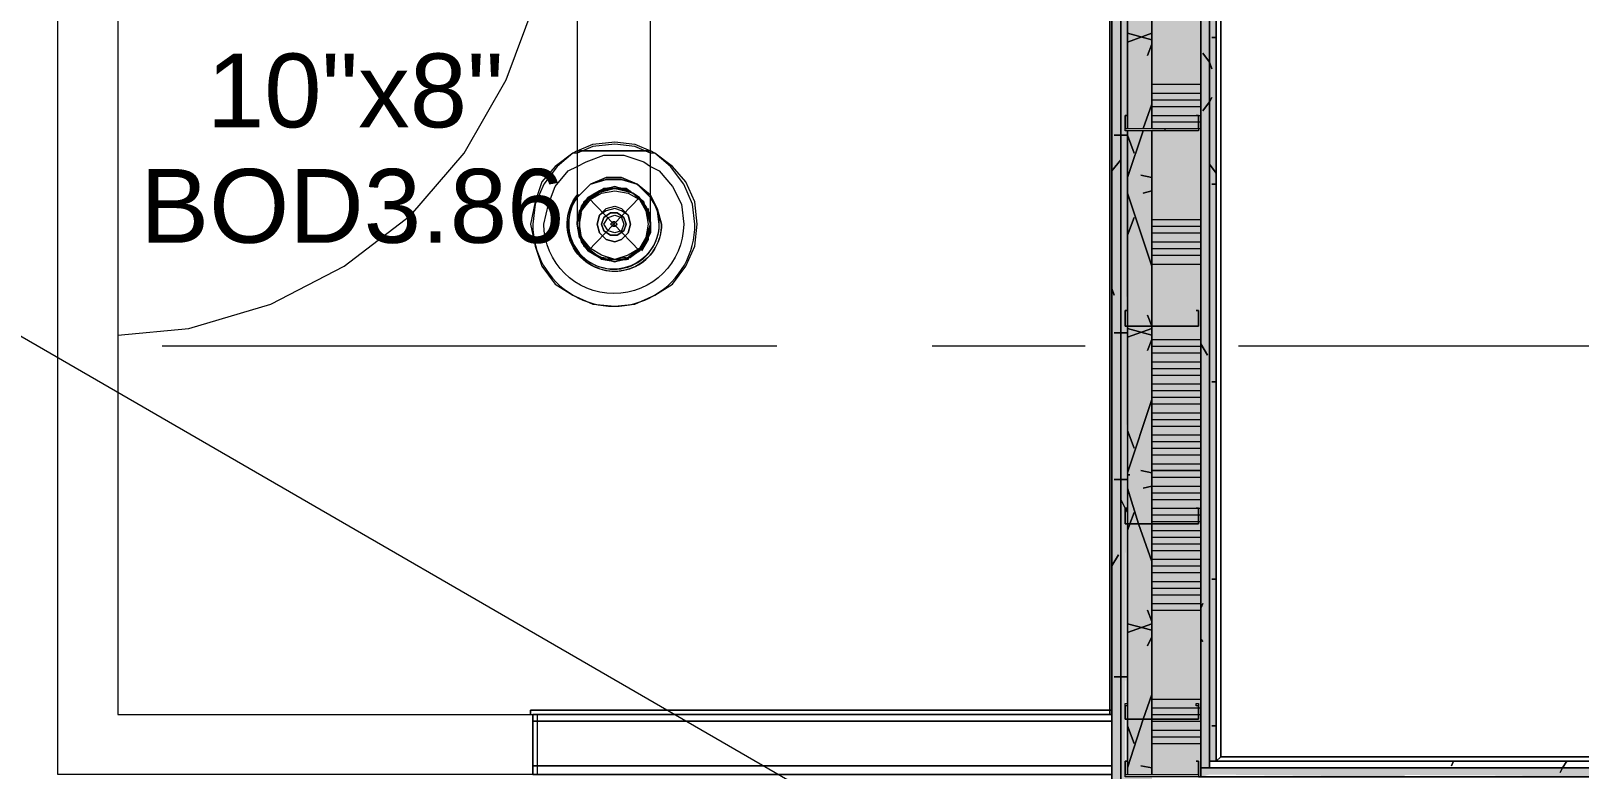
# Model space of a CAD drawing. Header units: metres. Extents: x 39 to 278, y -7 to 151.
# Drawn here: x 49.165 to 52.363, y 42.842 to 44.366 of the extents above; entities that cross this region are included whole.
import ezdxf

# ---------------------------------------------------------------- set-up
doc = ezdxf.new("R2010")
doc.units = ezdxf.units.M
doc.layers.add('HVAC - Ductos', color=5, linetype='Continuous', lineweight=50)
doc.layers.add('PDF_Geometry', color=7, linetype='Continuous', true_color=0xaaaaaa)
doc.layers.add('PDF_Solid Fills', color=7, linetype='Continuous', true_color=0xffffff)
doc.layers.add('PDF_Text', color=7, linetype='Continuous')
doc.styles.add('PDF Helvetica', font='')
doc.styles.get('PDF Helvetica').set_extended_font_data('Helvetica')

msp = doc.modelspace()

# ---------------------------------------------------------------- hatches: boundary and pattern name
at = {"layer": 'PDF_Solid Fills', "lineweight": 0, "transparency": 33554559}
h = msp.add_hatch(color=256, dxfattribs=at)
h.paths.add_polyline_path([(51.3983, 44.9297), (51.4166, 44.9297), (51.4166, 46.7951), (51.3983, 46.7951)])
h.paths.add_polyline_path([(51.4166, 44.5997), (51.3983, 44.5997), (51.3983, 42.6609), (51.4166, 42.6609)])
h = msp.add_hatch(color=256, dxfattribs=at)
h.paths.add_polyline_path([(51.3983, 44.9297), (51.4166, 44.9297), (51.4166, 46.7951), (51.3983, 46.7951)])
h.paths.add_polyline_path([(51.4166, 44.5997), (51.3983, 44.5997), (51.3983, 42.6609), (51.4166, 42.6609)])
h = msp.add_hatch(color=256, dxfattribs=at)
h.paths.add_polyline_path([(51.4167, 44.9297), (51.4304, 44.9297), (51.4304, 46.6255), (51.4258, 46.6301), (51.4304, 46.7811), (51.4304, 46.7814), (51.4167, 46.7814)])
h.paths.add_polyline_path([(51.4167, 42.6747), (51.4258, 42.6792), (51.4304, 42.8257), (51.4304, 42.8259), (51.4258, 42.8305), (51.4304, 44.5971), (51.4304, 44.5997), (51.4167, 44.5997)])
h = msp.add_hatch(color=256, dxfattribs=at)
h.paths.add_polyline_path([(51.4167, 44.9297), (51.4304, 44.9297), (51.4304, 46.6255), (51.4258, 46.6301), (51.4304, 46.7766), (51.4304, 46.7768), (51.4167, 46.7768)])
h.paths.add_polyline_path([(51.4167, 42.6747), (51.4258, 42.6792), (51.4304, 42.8257), (51.4304, 42.8259), (51.4258, 42.8305), (51.4304, 44.5971), (51.4304, 44.5997), (51.4167, 44.5997), (51.4167, 42.6747)])
h = msp.add_hatch(color=256, dxfattribs=at)
h.paths.add_polyline_path([(51.4304, 46.1947), (51.4808, 46.1947), (51.4808, 46.7309), (51.4304, 46.7309)])
h.paths.add_polyline_path([(51.4304, 44.1643), (51.4808, 44.1643), (51.4808, 44.5997), (51.4304, 44.5997)])
h.paths.add_polyline_path([(51.4304, 42.8305), (51.4808, 42.8305), (51.4808, 44.1597), (51.4304, 44.1597)])
h.paths.add_polyline_path([(51.4808, 42.8259), (51.4304, 42.8259), (51.4304, 42.7251), (51.4808, 42.7251)])
h.paths.add_polyline_path([(51.4304, 44.9297), (51.4808, 44.9297), (51.4808, 46.1901), (51.4304, 46.1901)])
h = msp.add_hatch(color=256, dxfattribs=at)
h.paths.add_polyline_path([(51.4304, 46.1947), (51.4808, 46.1947), (51.4808, 46.7309), (51.4304, 46.7309)])
h.paths.add_polyline_path([(51.4304, 44.1643), (51.4808, 44.1643), (51.4808, 44.5997), (51.4304, 44.5997)])
h.paths.add_polyline_path([(51.4304, 42.8305), (51.4808, 42.8305), (51.4808, 44.1597), (51.4304, 44.1597)])
h.paths.add_polyline_path([(51.4808, 42.8259), (51.4304, 42.8259), (51.4304, 42.7251), (51.4808, 42.7251)])
h.paths.add_polyline_path([(51.4304, 44.9297), (51.4808, 44.9297), (51.4808, 46.1901), (51.4304, 46.1901)])
h = msp.add_hatch(color=256, dxfattribs=at)
h.paths.add_polyline_path([(51.5817, 44.9297), (51.5817, 46.6255), (51.4808, 46.6255), (51.4808, 44.9297)])
h.paths.add_polyline_path([(51.4808, 42.8305), (51.5771, 42.8305), (51.5816, 42.8259), (51.5817, 42.8259), (51.5817, 44.5997), (51.4808, 44.5997)])
h = msp.add_hatch(color=256, dxfattribs=at)
h.paths.add_polyline_path([(51.5817, 44.9297), (51.5817, 46.6255), (51.4808, 46.6255), (51.4808, 44.9297)])
h.paths.add_polyline_path([(51.5817, 44.5997), (51.4808, 44.5997), (51.4808, 42.8305), (51.5817, 42.8305)])
h = msp.add_hatch(color=256, dxfattribs=at)
h.paths.add_polyline_path([(51.5817, 46.5981), (51.6, 46.5981), (51.6, 46.6118), (51.5817, 46.6118)])
h.paths.add_polyline_path([(51.5817, 42.8443), (51.6, 42.8443), (51.6, 44.5997), (51.5817, 44.5997)])
h.paths.add_polyline_path([(51.5817, 44.9297), (51.6, 44.9297), (51.6, 46.5935), (51.5817, 46.5935)])
h = msp.add_hatch(color=256, dxfattribs=at)
h.paths.add_polyline_path([(51.5817, 44.9297), (51.6, 44.9297), (51.6, 46.6118), (51.5817, 46.6118)])
h.paths.add_polyline_path([(51.5817, 42.8443), (51.6, 42.8443), (51.6, 44.5997), (51.5817, 44.5997)])
h = msp.add_hatch(color=256, dxfattribs=at)
h.paths.add_polyline_path([(51.6137, 44.9297), (51.6137, 46.5981), (51.6, 46.5981), (51.6, 44.9297)])
h.paths.add_polyline_path([(51.6137, 44.5997), (51.6, 44.5997), (51.6, 42.858), (51.6137, 42.858)])
h = msp.add_hatch(color=256, dxfattribs=at)
h.paths.add_polyline_path([(51.6137, 44.9297), (51.6137, 46.5935), (51.6, 46.5935), (51.6, 44.9297)])
h.paths.add_polyline_path([(51.6137, 42.858), (51.6137, 44.5997), (51.6, 44.5997), (51.6, 42.858)])
for points in [[(53.25, 42.8305), (53.6276, 42.8259), (53.6305, 42.8259), (53.6305, 42.8305), (53.6579, 42.8305), (54.0309, 42.8259), (54.0338, 42.8259), (54.0338, 42.8305), (54.0659, 42.8305), (54.316, 42.8259), (54.3179, 42.8259), (54.3179, 42.8443), (51.5817, 42.8443), (51.5817, 42.8259), (51.5818, 42.8259), (51.6, 42.8305), (51.6092, 42.8305), (53.2103, 42.8259), (53.2225, 42.8259), (53.2225, 42.8305)], [(52.4113, 42.8259), (52.4113, 42.8305), (52.4387, 42.8305), (53.2166, 42.8259), (53.2225, 42.8259), (53.2225, 42.8305), (53.25, 42.8305), (54.0278, 42.8259), (54.0338, 42.8259), (54.0338, 42.8305), (54.0659, 42.8305), (54.316, 42.8259), (54.3179, 42.8259), (54.3179, 42.8443), (51.5817, 42.8443), (51.5817, 42.8259), (51.5818, 42.8259), (51.6, 42.8305), (51.6092, 42.8305), (52.0003, 42.8259), (52.0033, 42.8259), (52.0033, 42.8305), (52.0354, 42.8305), (52.4084, 42.8259)]]:
    msp.add_hatch(color=256, dxfattribs=at).paths.add_polyline_path(points)

# ---------------------------------------------------------------- linework, layer by layer
at = {"layer": 'HVAC - Ductos', "lineweight": 0}
for points in [[(50.2937, 44.5171), (50.2937, 44.1184), (50.2846, 44.1139), (50.2479, 44.0863), (50.2204, 44.0543), (50.2067, 44.013), (50.1975, 43.9671), (50.2067, 43.9213), (50.2204, 43.8801), (50.2479, 43.8434), (50.2846, 43.8205), (50.3258, 43.8021), (50.3717, 43.7976), (50.4129, 43.8021), (50.4541, 43.8205), (50.4908, 43.8434), (50.5183, 43.8801), (50.5367, 43.9213), (50.5412, 43.9671), (50.5367, 44.013), (50.5183, 44.0543), (50.4908, 44.0863), (50.4541, 44.1139), (50.4449, 44.1184), (50.4449, 44.5171)], [(50.2937, 44.1184), (50.3258, 44.1322), (50.3717, 44.1367), (50.4129, 44.1322), (50.4449, 44.1184)], [(50.4449, 44.1139), (50.4129, 44.1276), (50.3717, 44.1322), (50.3258, 44.1276), (50.2937, 44.1139)], [(50.4449, 43.9671), (50.4449, 43.9717), (50.4449, 43.9901), (50.4449, 44.0222), (50.4449, 44.0589), (50.4449, 44.1001), (50.4449, 44.1184), (50.4358, 44.1184), (50.4221, 44.1184), (50.4083, 44.1184), (50.39, 44.1184), (50.3717, 44.1184), (50.3487, 44.1184), (50.3304, 44.1184), (50.3167, 44.1184), (50.3029, 44.1184), (50.2983, 44.1184), (50.2937, 44.1184), (50.2937, 44.0771), (50.2937, 44.0359), (50.2937, 44.0039), (50.2937, 43.9809), (50.2937, 43.9671)], [(50.2937, 44.1184), (50.2983, 44.1184), (50.3029, 44.1184), (50.3167, 44.1184), (50.3304, 44.1184), (50.3487, 44.1184), (50.3717, 44.1184), (50.39, 44.1184), (50.4083, 44.1184), (50.4221, 44.1184), (50.4358, 44.1184), (50.4449, 44.1184)], [(50.2937, 44.0863), (50.3121, 44.0955), (50.3487, 44.1093), (50.39, 44.1093), (50.4312, 44.0955), (50.4449, 44.0863)], [(50.3946, 43.8939), (50.3717, 43.8893), (50.3441, 43.8939), (50.3395, 43.8984), (50.3167, 43.9167), (50.3029, 43.9351), (50.2983, 43.9397), (50.2937, 43.9671), (50.2983, 43.9397), (50.3167, 43.9121), (50.3395, 43.8984), (50.3717, 43.8893), (50.3992, 43.8984), (50.4221, 43.9121), (50.4404, 43.9397), (50.4449, 43.9671), (50.4449, 43.9717), (50.4449, 43.9855), (50.4358, 44.0039), (50.4221, 44.0222), (50.3992, 44.0359), (50.3717, 44.0451), (50.3395, 44.0359), (50.3167, 44.0222), (50.2983, 43.9947), (50.3029, 43.9993), (50.3167, 44.0176), (50.3395, 44.0313)], [(50.3395, 44.0359), (50.3167, 44.0222), (50.2983, 43.9947), (50.2937, 43.9671), (50.2983, 43.9947)], [(50.4404, 43.9947), (50.4221, 44.0222), (50.3992, 44.0359), (50.3717, 44.0405), (50.3395, 44.0359), (50.3441, 44.0359), (50.3717, 44.0405), (50.3946, 44.0359), (50.3992, 44.0359), (50.4038, 44.0359)], [(50.3395, 44.0359), (50.3395, 44.0359)], [(50.3992, 44.0313), (50.4221, 44.0176), (50.4358, 43.9993)], [(50.4404, 43.9993), (50.4404, 43.9947), (50.4221, 44.0222), (50.4083, 44.0313), (50.4221, 44.0176), (50.4358, 44.0039), (50.4404, 43.9855), (50.4449, 43.9671), (50.4404, 43.9397)], [(50.4449, 44.0268), (50.4449, 44.0268)], [(50.4449, 44.0268), (50.4449, 44.0268)], [(50.3992, 43.8939), (50.39, 43.8939), (50.3717, 43.8893), (50.3487, 43.8939), (50.3441, 43.8939), (50.3395, 43.8984), (50.3304, 43.903), (50.3167, 43.9121), (50.3029, 43.9305), (50.3029, 43.9351), (50.2983, 43.9397), (50.2983, 43.9489), (50.2937, 43.9671), (50.2937, 43.9717)], [(50.2983, 43.9947), (50.2983, 43.9947)], [(50.3029, 43.9397), (50.2983, 43.9671), (50.3029, 43.9901)], [(50.4449, 43.9717), (50.4449, 43.9671), (50.4449, 43.9489), (50.4404, 43.9397), (50.4404, 43.9351), (50.4358, 43.9305), (50.4221, 43.9121), (50.4083, 43.903), (50.3992, 43.8984)], [(50.4404, 43.9901), (50.4449, 43.9671), (50.4404, 43.9397), (50.4404, 43.9351), (50.4267, 43.9121)], [(50.4404, 43.9947), (50.4404, 43.9947)], [(50.4449, 43.9671), (50.4404, 43.9947), (50.4449, 43.9671)], [(50.2937, 43.9671), (50.2937, 43.9671)], [(50.2983, 43.9397), (50.2983, 43.9397)], [(50.3029, 43.9351), (50.2983, 43.9397)], [(50.4404, 43.9397), (50.4404, 43.9351)], [(50.4449, 43.9671), (50.4449, 43.9671)], [(50.3395, 43.8984), (50.3167, 43.9121), (50.3029, 43.9351)], [(50.4358, 43.9351), (50.4221, 43.9167), (50.3992, 43.8984), (50.3992, 43.8939)], [(50.4221, 43.9121), (50.4038, 43.8984)], [(50.3441, 43.8939), (50.3395, 43.8984)], [(50.3946, 43.8984), (50.3717, 43.8939), (50.3441, 43.8984)]]:
    msp.add_lwpolyline(points, dxfattribs=at)
for points in [[(50.2937, 44.1139), (50.2846, 44.1139), (50.2525, 44.0863), (50.225, 44.0497), (50.2067, 44.0084), (50.2021, 43.9671, 1.013813), (50.5367, 43.9671), (50.5321, 44.0084), (50.5137, 44.0497), (50.4862, 44.0863), (50.4541, 44.1139), (50.4449, 44.1139)], [(50.4449, 44.0863), (50.4633, 44.0771), (50.4908, 44.0451), (50.5092, 44.0084), (50.5137, 43.9671, -0.994393), (50.225, 43.9671), (50.2342, 44.0084), (50.2479, 44.0451), (50.2754, 44.0771), (50.2937, 44.0863)]]:
    msp.add_lwpolyline(points, format="xyb", dxfattribs=at)
for points in [[(48.6254, 44.0359), (51.3204, 42.4776), (50.6375, 41.2905), (47.9379, 42.8488)], [(50.2983, 44.0268), (50.3212, 44.0497), (50.3533, 44.0634), (50.3854, 44.0634), (50.4175, 44.0497), (50.4449, 44.0268), (50.4175, 44.0497), (50.3854, 44.0634), (50.3533, 44.0634), (50.3212, 44.0497), (50.2983, 44.0268), (50.2937, 44.0268)], [(50.4404, 44.0268), (50.4175, 44.0497), (50.3854, 44.0589), (50.3533, 44.0589), (50.3212, 44.0497), (50.2983, 44.0268), (50.2937, 44.0222), (50.2983, 44.0268), (50.3212, 44.0497), (50.3533, 44.0589), (50.3854, 44.0589), (50.4175, 44.0497), (50.4404, 44.0268), (50.4449, 44.0222)], [(50.4358, 43.9305), (50.4221, 43.9121), (50.4083, 43.903), (50.39, 43.8939), (50.3717, 43.8893), (50.3487, 43.8939), (50.3304, 43.903), (50.3167, 43.9121), (50.3029, 43.9305), (50.2983, 43.9489), (50.2937, 43.9671), (50.2937, 43.9717), (50.2983, 43.9855), (50.3029, 44.0039), (50.3167, 44.0222), (50.3304, 44.0313), (50.3487, 44.0405), (50.3717, 44.0451), (50.39, 44.0405), (50.4083, 44.0313), (50.39, 44.0359), (50.3717, 44.0405), (50.3533, 44.0359), (50.335, 44.0313), (50.3167, 44.0176), (50.3075, 44.0039), (50.2983, 43.9855), (50.2983, 43.9671), (50.2983, 43.9489), (50.3075, 43.9305), (50.3167, 43.9167), (50.335, 43.903), (50.3533, 43.8939), (50.3717, 43.8939), (50.39, 43.8939), (50.4083, 43.903), (50.4221, 43.9167), (50.4358, 43.9305), (50.4404, 43.9489), (50.4449, 43.9671), (50.4449, 43.9489)], [(50.3029, 43.9947), (50.3212, 44.0176), (50.3441, 44.0313), (50.3717, 44.0359), (50.3992, 44.0313), (50.4221, 44.0176), (50.4358, 43.9947), (50.4404, 43.9671), (50.4358, 43.9397), (50.4221, 43.9167), (50.3992, 43.903), (50.3717, 43.8939), (50.3441, 43.903), (50.3212, 43.9167), (50.3029, 43.9397), (50.2983, 43.9671)], [(50.3395, 43.9855), (50.335, 43.9671), (50.3395, 43.9855), (50.3533, 43.9993), (50.3717, 44.0039), (50.3854, 43.9993), (50.3992, 43.9855), (50.4038, 43.9671), (50.3992, 43.9855), (50.3854, 43.9947), (50.3717, 43.9993), (50.3533, 43.9947)], [(50.4679, 43.9671), (50.4587, 43.9993), (50.4449, 44.0268), (50.4587, 43.9993)], [(50.3487, 43.9809), (50.3441, 43.9671), (50.3487, 43.9809), (50.3625, 43.9901), (50.3762, 43.9901), (50.39, 43.9809), (50.3946, 43.9671), (50.39, 43.9809), (50.3762, 43.9901), (50.3625, 43.9901)], [(50.3579, 43.9809), (50.3717, 43.9855), (50.3854, 43.9809), (50.39, 43.9671), (50.3854, 43.9534), (50.3717, 43.9489), (50.3579, 43.9534), (50.3487, 43.9671)], [(50.3671, 43.9626), (50.3717, 43.9626), (50.3762, 43.9671), (50.3717, 43.9626), (50.3671, 43.9626), (50.3625, 43.9671), (50.3671, 43.9717), (50.3717, 43.9717), (50.3762, 43.9671), (50.3717, 43.9717), (50.3671, 43.9717), (50.3671, 43.9671)], [(50.3992, 43.9489), (50.4038, 43.9671), (50.3992, 43.9489), (50.3854, 43.9351), (50.3717, 43.9305), (50.3533, 43.9351), (50.3395, 43.9489), (50.335, 43.9671), (50.3395, 43.9489), (50.3533, 43.9351), (50.3717, 43.9305), (50.3854, 43.9351)], [(50.39, 43.9534), (50.3946, 43.9671), (50.39, 43.9534), (50.3762, 43.9443), (50.3625, 43.9443), (50.3487, 43.9534), (50.3441, 43.9671), (50.3487, 43.9534), (50.3625, 43.9443), (50.3762, 43.9443)], [(50.3946, 43.8939), (50.3992, 43.8984), (50.4038, 43.8984), (50.3992, 43.8984)]]:
    msp.add_lwpolyline(points, close=True, dxfattribs=at)
msp.add_lwpolyline([(50.2754, 43.9671, 1.010285), (50.4679, 43.9671, -1.404656), (50.2937, 44.0268), (50.28, 43.9993), (50.2754, 43.9671), (50.28, 43.9993), (50.2937, 44.0222, 1.368665), (50.4633, 43.9671), (50.4587, 43.9993), (50.4449, 44.0222, -1.369246)], format="xyb", close=True, dxfattribs=at)
at = {"layer": 'PDF_Geometry', "lineweight": 0}
for points in [[(51.3983, 46.5935), (51.3983, 46.7951), (51.3983, 46.8135), (51.3983, 46.7951), (51.3983, 46.5935), (51.3983, 44.9297), (51.4167, 44.9297), (51.4304, 44.9297), (51.4304, 44.5997), (51.4304, 44.5676), (51.4304, 44.1643), (51.4304, 44.5676), (51.4304, 44.5997), (51.4808, 44.5997), (51.4808, 44.5676), (51.4808, 44.1643), (51.5817, 44.1643)], [(51.4167, 44.5997), (51.4167, 42.858), (51.4167, 42.6747), (51.4167, 42.6609), (54.4875, 42.6609), (54.4875, 42.6747), (54.4875, 42.858), (54.4875, 46.5935), (54.4875, 46.7814), (54.4875, 46.7951), (51.4167, 46.7951), (51.4167, 46.7814), (51.4167, 46.5935), (51.4167, 44.9297), (51.4167, 44.5997), (51.3983, 44.5997), (51.6137, 44.5997), (51.6137, 44.9297), (51.6137, 44.5997)], [(51.3983, 44.6822), (49.3449, 44.6822), (51.3983, 44.6822), (51.3983, 44.7739), (49.3449, 44.7739), (49.3449, 44.7922), (51.3983, 44.7922), (51.3983, 44.6684), (49.3449, 44.6684), (49.3449, 42.9543), (50.2112, 42.9543), (50.2112, 42.8305), (49.2212, 42.8305), (49.2212, 42.9543), (49.2212, 46.6301), (49.3449, 46.6301), (50.2158, 46.6301), (50.2158, 46.6668), (50.2342, 46.6668), (50.2342, 46.6301)], [(54.3179, 42.8259), (51.5817, 42.8259), (51.5817, 42.8443), (51.5817, 42.858), (51.5817, 44.5997), (51.4808, 44.5997), (51.4808, 44.5676), (51.4808, 44.1643), (51.4808, 44.5676), (51.4808, 44.5997), (51.4808, 44.9297), (51.5817, 44.9297), (51.5817, 46.5935), (51.5817, 46.6118), (51.5817, 46.6255), (51.5954, 46.6255), (51.4808, 46.6255), (51.4808, 46.5935), (51.4808, 46.1901), (51.4808, 45.7868), (51.4808, 45.3789), (51.4808, 44.9755), (51.4808, 44.9297)], [(54.2859, 46.5935), (54.2859, 46.5981), (51.6137, 46.5981), (51.6137, 46.5935), (51.6137, 44.9297), (51.3983, 44.9297), (51.3983, 44.5997), (51.3983, 42.858), (51.3983, 42.6609), (51.3983, 42.6426), (51.3983, 42.6884), (51.3983, 42.6426), (51.3937, 42.638), (54.5105, 42.638), (54.5105, 42.7801)], [(51.6917, 46.5935), (51.6137, 46.5935), (51.6137, 42.858), (51.6137, 44.5997), (51.6, 44.5997), (51.6, 44.9297), (51.6, 44.5997), (51.6, 42.858), (51.6, 42.8443), (54.3042, 42.8443)], [(52.4433, 42.7251), (52.8467, 42.7251), (53.2546, 42.7251), (53.6579, 42.7251), (54.0659, 42.7251), (54.3683, 42.7251), (54.3683, 42.8259), (51.5771, 42.8259), (51.5817, 42.8259), (51.5817, 44.5997), (51.5817, 44.9297)], [(49.3449, 43.738), (49.4916, 43.7518), (49.6612, 43.8021), (49.8125, 43.8801), (49.95, 43.9855), (50.06, 44.1139), (50.1471, 44.2651), (50.2067, 44.4255), (50.2296, 44.5951)], [(51.4304, 42.6747), (54.4738, 42.6747), (54.4738, 42.6792), (54.4738, 42.6747), (51.4304, 42.6747), (51.4167, 42.6747), (51.4167, 44.5997), (51.4304, 44.5997), (51.4304, 44.5676), (51.4304, 44.1643)], [(51.6137, 42.858), (51.6137, 44.5997), (51.6137, 42.858)], [(51.4808, 44.2559), (51.5817, 44.2559)], [(51.4808, 44.2376), (51.5817, 44.2376)], [(51.4808, 44.2239), (51.5817, 44.2239)], [(51.4808, 44.2101), (51.5817, 44.2101)], [(51.4258, 44.1643), (51.4258, 44.1643)], [(51.4304, 44.1917), (51.4304, 44.1917)], [(51.4808, 44.1917), (51.5817, 44.1917)], [(51.4808, 44.178), (51.5771, 44.178), (51.5817, 44.178)], [(51.5725, 44.1917), (51.5725, 44.1917)], [(51.5771, 44.1643), (51.5771, 44.1643)], [(51.4304, 42.8305), (51.4304, 42.9451), (51.4304, 43.3484), (51.4304, 43.7563), (51.4304, 44.1597)], [(51.4808, 44.1597), (51.4808, 43.7563), (51.4808, 43.3484), (51.4808, 42.9451), (51.4808, 42.8305)], [(51.4808, 43.9763), (51.5817, 43.9763)], [(51.4808, 43.9626), (51.5817, 43.9626)], [(51.4808, 43.9489), (51.5817, 43.9489)], [(51.4808, 43.9305), (51.5817, 43.9305)], [(51.4808, 43.9167), (51.5817, 43.9167)], [(51.4808, 43.903), (51.5817, 43.903)], [(51.4808, 43.8847), (51.5817, 43.8847)], [(51.4304, 43.7884), (51.4304, 43.7884)], [(51.5725, 43.7884), (51.5725, 43.7884)], [(51.4258, 43.7563), (51.4258, 43.7563)], [(51.4258, 43.7563), (51.4258, 43.7563)], [(51.5771, 43.7563), (51.5771, 43.7563)], [(51.5771, 43.7563), (51.5771, 43.7563)], [(50.7062, 43.7151), (49.4366, 43.7151)], [(51.3433, 43.7151), (51.0271, 43.7151)], [(51.4808, 43.7289), (51.5817, 43.7289)], [(51.4808, 43.7151), (51.5817, 43.7151)], [(52.9292, 43.7151), (51.6596, 43.7151)], [(51.4808, 43.7013), (51.5817, 43.7013)], [(51.4808, 43.683), (51.5817, 43.683)], [(51.4808, 43.6693), (51.5817, 43.6693)], [(51.4808, 43.6555), (51.5817, 43.6555)], [(51.4808, 43.6371), (51.5817, 43.6371)], [(51.4808, 43.6234), (51.5817, 43.6234)], [(51.4808, 43.6097), (51.5817, 43.6097)], [(51.4808, 43.5959), (51.5817, 43.5959)], [(51.4808, 43.5776), (51.5817, 43.5776)], [(51.4808, 43.5638), (51.5817, 43.5638)], [(51.4808, 43.5501), (51.5817, 43.5501)], [(51.4808, 43.5317), (51.5817, 43.5317)], [(51.4808, 43.518), (51.5817, 43.518)], [(51.4808, 43.5043), (51.5817, 43.5043)], [(51.4808, 43.4905), (51.5817, 43.4905)], [(51.4808, 43.4722), (51.5817, 43.4722)], [(51.4808, 43.4447), (51.5817, 43.4447)], [(51.4808, 43.4263), (51.5817, 43.4263)], [(51.4808, 43.4125), (51.5817, 43.4125)], [(51.4808, 43.3988), (51.5817, 43.3988)], [(51.4304, 43.3805), (51.4304, 43.3805)], [(51.4808, 43.3805), (51.5817, 43.3805)], [(51.4808, 43.3667), (51.5771, 43.3667), (51.5817, 43.3667)], [(51.5725, 43.3805), (51.5725, 43.3805)], [(51.4808, 43.353), (51.5817, 43.353)], [(51.4808, 43.3347), (51.5817, 43.3347)], [(51.4808, 43.3209), (51.5817, 43.3209)], [(51.4808, 43.3072), (51.5817, 43.3072)], [(51.4808, 43.2934), (51.5817, 43.2934)], [(51.4808, 43.2751), (51.5817, 43.2751)], [(51.4808, 43.2613), (51.5817, 43.2613)], [(51.4808, 43.2475), (51.5817, 43.2475)], [(51.4808, 43.2293), (51.5817, 43.2293)], [(51.4808, 43.2155), (51.5817, 43.2155)], [(51.4808, 43.2018), (51.5817, 43.2018)], [(51.4808, 43.1834), (51.5817, 43.1834)], [(51.4808, 43.1697), (51.5817, 43.1697)], [(51.4808, 42.9863), (51.5817, 42.9863)], [(51.3983, 42.9543), (50.2021, 42.9543), (51.3983, 42.9543)], [(51.4808, 42.968), (51.5771, 42.968), (51.5817, 42.968)], [(51.4808, 42.9543), (51.5771, 42.9543), (51.5817, 42.9543)], [(51.4258, 42.9451), (51.4258, 42.9451)], [(51.4258, 42.9451), (51.4258, 42.9451)], [(51.4808, 42.9405), (51.5817, 42.9405)], [(51.4808, 42.9222), (51.5817, 42.9222)], [(51.5771, 42.9451), (51.5771, 42.9451)], [(51.5771, 42.9451), (51.5771, 42.9451)], [(51.4808, 42.9084), (51.5817, 42.9084)], [(51.4808, 42.8947), (51.5817, 42.8947)], [(51.3983, 42.858), (51.3983, 42.6609)], [(51.4304, 42.858), (51.4304, 42.858)], [(51.5725, 42.858), (51.5725, 42.858)], [(54.2859, 42.858), (51.6137, 42.858), (54.2859, 42.858)], [(54.3179, 42.8443), (51.5817, 42.8443), (51.5817, 42.8259), (54.3179, 42.8259)]]:
    msp.add_lwpolyline(points, dxfattribs=at)
for points in [[(51.3983, 42.6426), (54.5013, 42.6426), (54.5059, 42.6426), (54.5059, 42.858), (54.5059, 46.5935), (54.5059, 46.8135), (54.5013, 46.8135), (51.3983, 46.8135), (51.3983, 46.5935), (51.3983, 44.9297), (51.6137, 44.9297), (51.6137, 46.5935), (54.2859, 46.5935), (54.2859, 42.858), (51.6137, 42.858), (51.6137, 44.5997), (51.3983, 44.5997), (51.3983, 42.858)], [(54.2813, 46.5889), (54.2813, 42.8671), (51.6229, 42.8671), (51.6137, 42.858), (51.6137, 46.5935), (51.6229, 46.5889), (51.6917, 46.5889), (51.6917, 46.5935), (51.6917, 46.5889), (51.6229, 46.5889), (51.6137, 46.5935), (51.6917, 46.5935), (52.7, 46.5935), (52.7, 46.5889), (52.7, 46.5935), (54.2859, 46.5935), (54.2813, 46.5889), (52.7, 46.5889)], [(51.6137, 42.858), (51.6229, 42.8671), (51.6229, 46.5889), (51.6229, 42.8671), (54.2813, 42.8671), (54.2859, 42.858), (51.6137, 42.858), (54.2859, 42.858)], [(51.3983, 44.9297), (51.3983, 44.5997), (51.3983, 42.6426), (51.3983, 44.5997)], [(49.3449, 44.6593), (51.3983, 44.6593), (51.3983, 43.0184), (51.3983, 44.6593)], [(51.3937, 42.9543), (51.3937, 44.6684)], [(51.4167, 44.5997), (51.3983, 44.5997), (51.3983, 42.6609), (51.4167, 42.6609)], [(51.6, 44.5997), (51.5817, 44.5997), (51.5817, 42.8443), (51.6, 42.8443)], [(51.6137, 44.5997), (51.6, 44.5997), (51.6, 42.858), (51.6137, 42.858)], [(51.5771, 44.1643), (51.5771, 44.1597), (51.4258, 44.1597), (51.4258, 44.1643), (51.4258, 44.1917), (51.4304, 44.1917), (51.4258, 44.1917), (51.4258, 44.1643), (51.5771, 44.1643), (51.5771, 44.1917)], [(51.5725, 44.1917), (51.5771, 44.1917)], [(51.4304, 42.8305), (51.4304, 42.858), (51.4304, 42.9451), (51.4304, 43.3484), (51.4304, 43.7563), (51.4304, 44.1597), (51.4304, 43.7563), (51.4304, 43.3484), (51.4304, 42.9451)], [(51.4808, 44.1597), (51.4808, 43.7563), (51.4808, 43.3484), (51.4808, 42.9451), (51.4808, 42.8305), (51.4808, 42.858), (51.4808, 42.9451), (51.4808, 43.3484), (51.4808, 43.7563)], [(51.5771, 43.7563), (51.4258, 43.7563), (51.4258, 43.7884), (51.4304, 43.7884), (51.4258, 43.7884), (51.4258, 43.7563), (51.5771, 43.7563), (51.5771, 43.7884)], [(51.5725, 43.7884), (51.5771, 43.7884)], [(51.5817, 43.4584), (51.4808, 43.4584)], [(51.5771, 43.353), (51.5771, 43.3484), (51.4258, 43.3484), (51.4258, 43.353), (51.4258, 43.3805), (51.4304, 43.3805), (51.4258, 43.3805), (51.4258, 43.353), (51.4258, 43.3484), (51.5771, 43.3484), (51.5771, 43.353), (51.5771, 43.3805)], [(51.5725, 43.3805), (51.5771, 43.3805)], [(50.1975, 42.9634), (50.1975, 42.9543), (50.1975, 42.9634), (51.3983, 42.9634)], [(50.2021, 42.8305), (50.2021, 42.9543), (51.3983, 42.9543), (51.3983, 42.9405), (51.3983, 42.8488), (51.3983, 42.8305), (51.3983, 42.9543), (50.2021, 42.9543), (51.3983, 42.9543), (50.2021, 42.9543), (50.2021, 42.9405), (51.3983, 42.9405), (50.2021, 42.9405), (50.2021, 42.8488), (51.3983, 42.8488), (50.2021, 42.8488), (50.2021, 42.8305), (51.3983, 42.8305)], [(51.5771, 42.9451), (51.4258, 42.9451), (51.4258, 42.9771), (51.4304, 42.9771), (51.4304, 42.9725), (51.4258, 42.9725), (51.4258, 42.9451), (51.5771, 42.9451), (51.5771, 42.9725), (51.5725, 42.9725), (51.5725, 42.9771), (51.5771, 42.9771)], [(51.5771, 42.8305), (51.5771, 42.8259), (51.4258, 42.8259), (51.4258, 42.8305), (51.4258, 42.858), (51.4304, 42.858), (51.4258, 42.858), (51.4258, 42.8305), (51.5771, 42.8305), (51.5771, 42.858)], [(51.5725, 42.858), (51.5771, 42.858)], [(51.6, 42.8443), (54.3042, 42.8443), (54.3042, 42.858), (51.6, 42.858)]]:
    msp.add_lwpolyline(points, close=True, dxfattribs=at)
at = {"layer": 'PDF_Geometry', "color": 254, "lineweight": 0, "true_color": 0xdddddd}
for points in [[(51.4304, 44.3613), (51.4808, 44.3476)], [(51.4808, 44.3613), (51.4304, 44.343)], [(51.4808, 44.3384), (51.4717, 44.3155)], [(51.4808, 44.2147), (51.4625, 44.1643)], [(51.4625, 44.1597), (51.4304, 44.0634)], [(51.4304, 44.1505), (51.4441, 44.1139)], [(51.4579, 44.068), (51.4808, 44.0634)], [(51.4808, 44.0359), (51.4625, 44.0313)], [(51.4304, 44.0313), (51.4808, 43.8801)], [(51.4441, 43.9809), (51.4304, 43.9443)], [(51.4717, 43.7793), (51.4808, 43.7563)], [(51.4304, 43.7518), (51.4808, 43.738)], [(51.4808, 43.7518), (51.4304, 43.7334)], [(51.4808, 43.7289), (51.4717, 43.7059)], [(51.4808, 43.6051), (51.4304, 43.4538)], [(51.4304, 43.5409), (51.4441, 43.5043)], [(51.4579, 43.4584), (51.4808, 43.4538)], [(51.435, 43.4493), (51.4304, 43.4493)], [(51.4808, 43.4263), (51.4625, 43.4217)], [(51.4304, 43.4217), (51.4533, 43.3484), (51.4808, 43.2705), (51.4533, 43.3484)], [(51.4441, 43.3713), (51.435, 43.3484), (51.4304, 43.3347), (51.435, 43.3484)], [(51.4304, 43.1421), (51.4808, 43.1284)], [(51.4808, 43.1421), (51.4304, 43.1238)], [(51.4717, 43.1697), (51.4808, 43.1467)], [(51.4808, 43.1147), (51.4717, 43.0963)], [(51.4808, 42.9955), (51.4625, 42.9451), (51.4304, 42.8443), (51.4625, 42.9451)], [(51.4304, 42.9313), (51.4441, 42.8947)], [(51.4579, 42.8488), (51.4808, 42.8443)]]:
    msp.add_lwpolyline(points, close=True, dxfattribs=at)
at = {"layer": 'PDF_Geometry', "color": 254, "lineweight": 0, "true_color": 0xeaeaea}
for points in [[(51.6137, 44.3521), (51.6046, 44.3521)], [(51.5863, 44.3201), (51.6, 44.3018), (51.6046, 44.288), (51.6, 44.3018)], [(51.5863, 44.2009), (51.6, 44.2193), (51.6046, 44.2284), (51.6, 44.2193)], [(51.4304, 44.1505), (51.4167, 44.1505), (51.4029, 44.1505), (51.4167, 44.1505)], [(51.4167, 44.1001), (51.4167, 44.1047), (51.4167, 44.1001), (51.3983, 44.0771)], [(51.6, 44.0909), (51.6137, 44.0726)], [(51.6137, 44.0497), (51.6046, 44.0497)], [(51.3983, 43.8343), (51.4029, 43.8205)], [(51.4304, 43.7426), (51.4167, 43.7426), (51.4029, 43.7426), (51.4167, 43.7426)], [(51.5817, 43.7197), (51.5954, 43.6967)], [(51.6137, 43.6417), (51.6046, 43.6417)], [(51.4304, 43.4401), (51.4167, 43.4401), (51.4029, 43.4401), (51.4167, 43.4401)], [(51.4167, 43.3988), (51.4258, 43.3805), (51.4304, 43.3713), (51.4258, 43.3805)], [(51.3983, 43.2613), (51.4121, 43.2843)], [(51.6137, 43.2338), (51.6046, 43.2338)], [(51.5817, 43.1743), (51.5863, 43.1834)], [(51.5817, 43.1101), (51.5863, 43.1055)], [(51.4304, 43.0322), (51.4167, 43.0322), (51.4029, 43.0322), (51.4167, 43.0322)], [(51.6137, 42.9313), (51.6046, 42.9313)], [(52.0996, 42.8488), (52.1041, 42.858)], [(52.3242, 42.8351), (52.3288, 42.8443), (52.3379, 42.858), (52.3288, 42.8443)]]:
    msp.add_lwpolyline(points, close=True, dxfattribs=at)
at = {"layer": 'PDF_Geometry', "color": 254, "lineweight": 0, "true_color": 0xd2d2d2}
for points in [[(51.5083, 44.1597), (51.5083, 44.1643)], [(51.4258, 42.9543), (51.4258, 42.9543)]]:
    msp.add_lwpolyline(points, dxfattribs=at)
at = {"layer": 'PDF_Geometry', "color": 8, "lineweight": 0, "true_color": 0x808080}
msp.add_lwpolyline([(50.4312, 44.013), (50.3946, 44.0405), (50.3487, 44.0405), (50.3075, 44.013), (50.2937, 43.9671), (50.3075, 43.9213), (50.3487, 43.8939), (50.3946, 43.8939), (50.4312, 43.9213), (50.4449, 43.9671)], close=True, dxfattribs=at)
at = {"layer": 'PDF_Geometry', "color": 254, "lineweight": 0, "true_color": 0xdddddd}
msp.add_lwpolyline([(51.4304, 44.0589), (51.4304, 44.0589)], dxfattribs=at)
msp.add_lwpolyline([(51.4304, 44.0589), (51.4304, 44.0589)], dxfattribs=at)
at = {"layer": 'PDF_Geometry', "color": 8, "lineweight": 0, "true_color": 0x808080}
for points in [[(50.3167, 44.0222), (50.4221, 43.9121)], [(50.4221, 44.0222), (50.3167, 43.9121)]]:
    msp.add_lwpolyline(points, dxfattribs=at)

# ---------------------------------------------------------------- texts
at = {"layer": 'PDF_Text', "lineweight": 0, "char_height": 0.15247, "attachment_point": 4, "style": 'PDF Helvetica'}
for s, insert in [('10"x8"', (49.5288, 44.242)), ('BOD3.86', (49.3913, 44.0037))]:
    msp.add_mtext(s, dxfattribs=dict(at, insert=insert))

doc.saveas('drawing.dxf')
